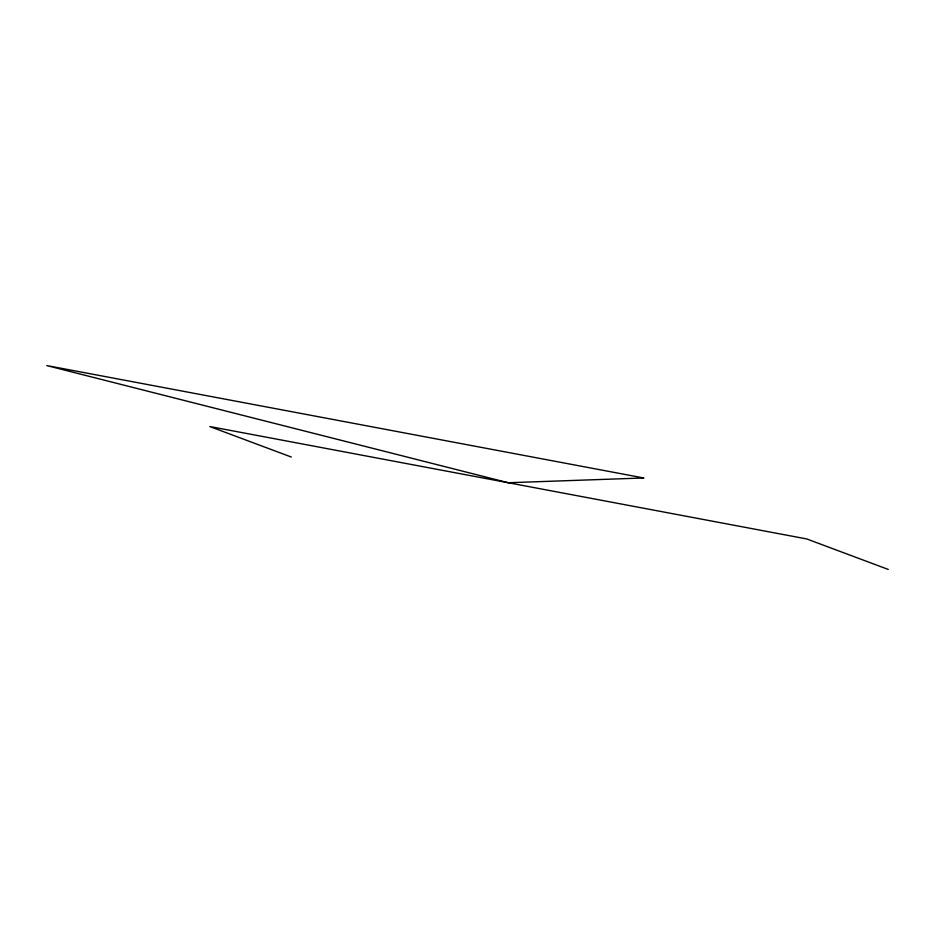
<?xml version="1.0" encoding="UTF-8"?>
<svg xmlns="http://www.w3.org/2000/svg" width="935" height="935" viewBox="0 0 935 935"><rect width="100%" height="100%" fill="white"/><g stroke="black" fill="none" stroke-linecap="round" stroke-linejoin="round"><path stroke-width="1.4" d="M888.25 569.438L806.73 538.946L209.791 426.535L291.299 457.028M643.701 477.972L508.254 482.74L46.75 365.562L643.701 477.972"/></g></svg>
